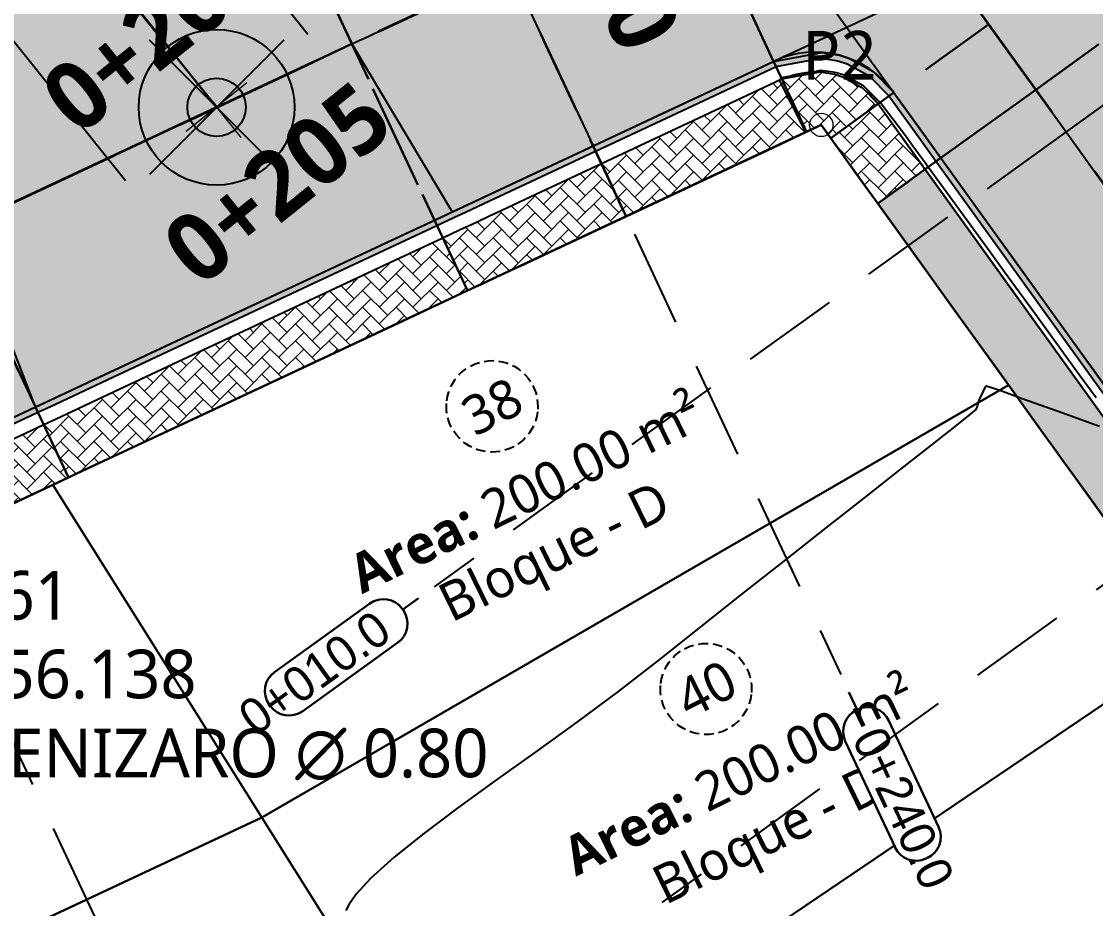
# Model space of a CAD drawing. Header units: millimetres. Extents: x 86 to 591881, y 99 to 1307229.
# Drawn here: x 590791.78 to 590819.37, y 1307131.87 to 1307154.66 of the extents above; entities that cross this region are included whole.
import ezdxf
from ezdxf.enums import TextEntityAlignment as Align

# ---------------------------------------------------------------- set-up
doc = ezdxf.new("R2010")
doc.units = ezdxf.units.MM
for name, pattern in [('CENTER2', [1.125, 0.75, -0.125, 0.125, -0.125]), ('DASHDOT', [1, 0.5, -0.25, 0, -0.25]), ('DASHED', [0.75, 0.5, -0.25]), ('DASHED2', [0.375, 0.25, -0.125]), ('HIDDEN', [0.375, 0.25, -0.125])]:
    doc.linetypes.add(name, pattern=pattern)
for name, color, linetype in [('0_BLOQUES CARRETERA', 7, 'Continuous'), ('_PUNTOS TOPOGRAFICOS', 1, 'Continuous'), ('Areas', 9, 'Continuous'), ('Berberis verde', 74, 'Continuous'), ('C-PROP-LINE', 230, 'Continuous'), ('C-PROP-TEXT', 92, 'Continuous'), ('C-ROAD', 7, 'Continuous'), ('C-ROAD-CORR-BNDY', 1, 'CENTER2'), ('C-ROAD-CORR-PATT', 150, 'Continuous'), ('C-ROAD-INTS', 5, 'Continuous'), ('C-ROAD-MARK', 212, 'Continuous'), ('C-ROAD-SAMP', 150, 'HIDDEN'), ('C-ROAD-SAMP-TEXT', 11, 'Continuous'), ('C-ROAD-STAN-MAJR', 11, 'Continuous'), ('C-TINN-BNDY', 110, 'Continuous'), ('C-TOPO-FEAT', 94, 'Continuous'), ('C-TOPO-MAJR', 9, 'Continuous'), ('C-TOPO-MINR-N', 11, 'Continuous')]:
    doc.layers.add(name, color=color, linetype=linetype)
for name, color, linetype, lineweight in [('_BLOQUES', 9, 'Continuous', 20), ('_BORDILLOS Y CUNETAS', 252, 'Continuous', 20), ('A-GENM', 252, 'Continuous', 9), ('COTAS', 40, 'Continuous', 5), ('CUADROS', 9, 'Continuous', 20)]:
    doc.layers.add(name, color=color, linetype=linetype, lineweight=lineweight)
doc.layers.add('Area', color=52, linetype='Continuous', plot=False)
doc.styles.add('ST - ETIQUETAS', font='', dxfattribs={"height": 2.5})
doc.styles.get("Standard").update_dxf_attribs({"font": 'simplex.shx'})
doc.styles.get('ST - ETIQUETAS').set_extended_font_data('Roboto Thin')

# ---------------------------------------------------------------- blocks, each defined once
blk = doc.blocks.new('Arbol 1')
at = {"layer": 'Areas'}
h = blk.add_hatch(color=69, dxfattribs=at)
h.set_gradient(color1=(68, 80, 48), color2=(130, 156, 68), tint=1, name='SPHERICAL')
edge = h.paths.add_edge_path()
edge.add_arc((11536.49, 2842.14), 100, 0, 360)
h = blk.add_hatch(color=253, dxfattribs=at)
h.set_gradient(color1=(177, 171, 160), color2=(222, 220, 217), rotation=165, centered=1, tint=1, name='CYLINDER')
h.paths.add_polyline_path([(11462.28, 2774.24), (11480.42, 2758.83), (11495.83, 2750.22), (11510.34, 2745.24), (11525.31, 2742.07), (11543.44, 2742.07), (11557.95, 2744.33), (11574.27, 2748.86), (11587.42, 2756.11), (11601.48, 2766.08), (11611.91, 2776.05), (11620.07, 2787.37), (11629.59, 2804.14), (11635.49, 2825.43), (11636.39, 2845.37), (11633.68, 2867.26), (11626.88, 2885.39), (11637.76, 2874.51), (11647.28, 2861.37), (11654.54, 2848.69), (11659.98, 2832.83), (11664.06, 2817.88), (11665.87, 2806.55), (11665.42, 2789.34), (11662.7, 2774.84), (11656.81, 2757.62), (11652.27, 2747.65), (11644.11, 2737.69), (11633.23, 2725.45), (11621.44, 2718.2), (11612.83, 2712.77), (11599.22, 2707.78), (11581.09, 2704.16), (11561.59, 2704.16), (11543.91, 2706.88), (11527.13, 2712.77), (11509.45, 2721.38), (11495.39, 2732.25), (11483.6, 2743.12), (11473.17, 2756.26), (11463.2, 2773.03)])
blk = doc.blocks.new('Arbol 21')
for p, q in [((0, 0), (-0.276, 1.476)), ((0, 0), (-0.187, 1.495)), ((0, 0), (-0.634, 1.359)), ((0, 0), (1.199, 1.014)), ((0, 0), (1.281, 0.914)), ((0, 0), (1.392, 0.742)), ((0, 0), (-1.423, 0.474)), ((-1.419, -0.472), (0, 0)), ((0, 0), (-1.397, -0.56)), ((0, 0), (-0.918, -1.103)), ((0, 0), (-0.918, -1.29)), ((0, 0), (1.375, -0.828)), ((0, 0), (0.659, -1.506)), ((0, 0), (0.578, -1.54))]:
    blk.add_line(p, q)
for centre in [(0, 0), (0.078, 0.018), (0.043, -0.138)]:
    blk.add_circle(centre, 1.5)
blk = doc.blocks.new('a1')
at = {"layer": 'Area', "xscale": 0.01089513700384753, "yscale": 0.01089513700384753, "zscale": 0.005447568501798505}
blk.add_blockref('Arbol 1', (-170.6985, -9.3677), dxfattribs=at)
at = {"layer": 'Berberis verde', "xscale": 0.7626595902693271, "yscale": 0.7626595902693271, "zscale": 0.005447568501798505, "rotation": 270}
blk.add_blockref('Arbol 21', (-44.9546, 21.6524), dxfattribs=at)
blk = doc.blocks.new('A$Ca183de04')
at = {"layer": 'A-GENM', "xscale": 0.9254573807813, "yscale": 0.9254573807813, "zscale": 0.9254573807813, "rotation": 180}
blk.add_blockref('a1', (-40.3473, 21.097), dxfattribs=at)
blk = doc.blocks.new('*U186', base_point=(590780.543, 1307134.886, 456.138))
at = {"layer": '_PUNTOS TOPOGRAFICOS', "color": 0, "linetype": 'ByBlock', "lineweight": -2, "xscale": 2.999449914575026, "yscale": 2.999449914575026, "zscale": 2.999449914575026}
blk.add_blockref('A$Ca183de04', (590780.543, 1307134.886, 456.138), dxfattribs=at)
at = {"layer": '_PUNTOS TOPOGRAFICOS', "color": 1, "linetype": 'ByBlock', "insert": (590790.257, 1307139.276, 456.138), "char_height": 1.25, "attachment_point": 7, "style": 'ST - ETIQUETAS'}
blk.add_mtext('161', dxfattribs=at)
at = {"layer": '_PUNTOS TOPOGRAFICOS', "color": 3, "linetype": 'ByBlock', "insert": (590790.257, 1307137.884, 456.138), "char_height": 1.25, "attachment_point": 4, "style": 'ST - ETIQUETAS'}
blk.add_mtext('456.138', dxfattribs=at)
at = {"layer": '_PUNTOS TOPOGRAFICOS', "color": 251, "linetype": 'ByBlock', "insert": (590790.257, 1307136.491, 456.138), "char_height": 1.25, "attachment_point": 1, "style": 'ST - ETIQUETAS'}
blk.add_mtext('{\\fRoboto Black|b0|i0|c0|p2;GENIZARO ∅ 0.80}', dxfattribs=at)
blk = doc.blocks.new('POINT INTERS')
at = {"layer": '0_BLOQUES CARRETERA', "linetype": 'DASHDOT', "lineweight": 5}
h = blk.add_hatch(color=244, dxfattribs=at)
h.dxf.hatch_style = 1
h.set_gradient(color1=(153, 27, 30), color2=(248, 153, 30), name='INVSPHERICAL')
h.paths.add_polyline_path([(0.6, 0, 1), (-0.6, 0, 1)])
blk.add_circle((0, 0), 0.574, dxfattribs=at)
blk = doc.blocks.new('MARCA ESTACION')
h = blk.add_hatch(color=7)
h.dxf.hatch_style = 1
h.paths.add_polyline_path([(-3, 0), (0, 0), (0, 3, 0.414214)])
h.paths.add_polyline_path([(3, 0), (0, 0), (0, -3, 0.414214)])
at = {"true_color": 0xffffff}
h = blk.add_hatch(color=7, dxfattribs=at)
h.dxf.hatch_style = 1
h.paths.add_polyline_path([(0, 3), (0, 0), (3, 0, 0.414214)])
h.paths.add_polyline_path([(0, 0), (-3, 0, 0.414214), (0, -3)])
at = {"color": 7, "lineweight": 20}
for points in [[(0, 4), (0, -4)], [(-4, 0), (4, 0)]]:
    blk.add_lwpolyline(points, dxfattribs=at)
at = {"color": 7}
blk.add_circle((0, 0), 3, dxfattribs=at)
blk = doc.blocks.new('Marker Pnt')
at = {"flags": 128}
for points in [[(0.862, -0.862), (-0.862, 0.862)], [(0.862, 0.862), (-0.862, -0.862)]]:
    blk.add_lwpolyline(points, dxfattribs=at)
blk.add_circle((0, 0), 1)

msp = doc.modelspace()

# ---------------------------------------------------------------- hatches: boundary and pattern name
at = {"layer": 'C-ROAD-CORR-PATT', "linetype": 'Continuous', "lineweight": 5, "true_color": 0x898989}
for points in [[(590817.838, 1307152.907), (590817.14, 1307153.877), (590817.136, 1307153.883), (590817.132, 1307153.888), (590814.53, 1307157.502), (590813.964, 1307158.288), (590812.788, 1307159.921), (590812.775, 1307159.94), (590812.79, 1307159.947), (590818.047, 1307162.409), (590819.121, 1307162.912), (590821.242, 1307158.384), (590820.901, 1307158.191), (590819.983, 1307157.053), (590819.982, 1307157.05), (590819.98, 1307157.048), (590819.882, 1307156.749), (590819.841, 1307156.558), (590820.007, 1307155.129), (590820.008, 1307155.126), (590820.009, 1307155.124), (590820.273, 1307154.659), (590817.838, 1307152.907)], [(590798.15, 1307158.612), (590798.602, 1307158.824), (590798.886, 1307158.957), (590799.497, 1307159.243), (590799.5, 1307159.245), (590799.503, 1307159.246), (590800.413, 1307159.672), (590802.225, 1307160.521), (590804.345, 1307155.992), (590802.534, 1307155.144), (590801.623, 1307154.718), (590801.62, 1307154.717), (590801.618, 1307154.715), (590801.006, 1307154.429), (590800.723, 1307154.296), (590800.27, 1307154.084), (590798.15, 1307158.612)], [(590808.985, 1307158.165), (590812.764, 1307159.935), (590812.775, 1307159.94), (590812.784, 1307159.927), (590813.964, 1307158.288), (590814.501, 1307157.542), (590815.619, 1307155.989), (590815.624, 1307155.983), (590815.628, 1307155.977), (590816.629, 1307154.587), (590814.194, 1307152.834), (590813.668, 1307153.371), (590813.666, 1307153.373), (590813.663, 1307153.375), (590813.051, 1307153.711), (590812.795, 1307153.793), (590812.346, 1307153.867), (590812.343, 1307153.867), (590812.34, 1307153.867), (590811.105, 1307153.637), (590808.985, 1307158.165)], [(590791.129, 1307159.517), (590792.782, 1307157.456), (590792.787, 1307157.45), (590792.792, 1307157.444), (590794.672, 1307155.1), (590795.505, 1307154.061), (590795.52, 1307154.043), (590796.778, 1307152.475), (590796.793, 1307152.456), (590796.777, 1307152.448), (590791.459, 1307149.958), (590790.019, 1307149.284), (590787.899, 1307153.812), (590788.345, 1307154.081), (590789.187, 1307155.219), (590789.188, 1307155.221), (590789.189, 1307155.224), (590789.273, 1307155.506), (590789.274, 1307155.51), (590789.319, 1307155.767), (590789.275, 1307156.636), (590789.274, 1307156.638), (590789.274, 1307156.641), (590788.789, 1307157.64), (590791.129, 1307159.517)], [(590800.27, 1307154.084), (590799.962, 1307153.94), (590796.803, 1307152.461), (590796.793, 1307152.456), (590796.783, 1307152.468), (590795.505, 1307154.061), (590794.965, 1307154.735), (590794.828, 1307154.905), (590792.799, 1307157.435), (590795.139, 1307159.312), (590796.204, 1307158.538), (590796.272, 1307158.514), (590796.523, 1307158.441), (590796.998, 1307158.378), (590797.001, 1307158.378), (590797.004, 1307158.378), (590798.046, 1307158.567), (590798.15, 1307158.612), (590800.27, 1307154.084)], [(590820.273, 1307154.659), (590821.052, 1307153.577), (590822.221, 1307151.954), (590823.389, 1307150.331), (590824.558, 1307148.708), (590824.906, 1307148.224), (590824.908, 1307148.221), (590825.726, 1307147.085), (590826.116, 1307146.544), (590826.118, 1307146.541), (590826.127, 1307146.529), (590826.128, 1307146.526), (590826.895, 1307145.462), (590828.063, 1307143.839), (590829.232, 1307142.216), (590830.4, 1307140.592), (590831.569, 1307138.969), (590832.738, 1307137.346), (590833.906, 1307135.723), (590835.075, 1307134.1), (590836.243, 1307132.477), (590837.412, 1307130.854), (590838.58, 1307129.231), (590839.749, 1307127.608), (590840.917, 1307125.984), (590842.086, 1307124.361), (590843.255, 1307122.738), (590844.423, 1307121.115), (590845.592, 1307119.492), (590846.76, 1307117.869), (590847.929, 1307116.246), (590848.038, 1307116.094), (590845.603, 1307114.341), (590845.494, 1307114.493), (590844.326, 1307116.116), (590843.157, 1307117.739), (590841.988, 1307119.362), (590840.82, 1307120.985), (590839.651, 1307122.609), (590838.483, 1307124.232), (590837.314, 1307125.855), (590836.146, 1307127.478), (590834.977, 1307129.101), (590833.809, 1307130.724), (590832.64, 1307132.347), (590831.471, 1307133.97), (590830.303, 1307135.593), (590829.134, 1307137.217), (590827.966, 1307138.84), (590826.797, 1307140.463), (590825.629, 1307142.086), (590824.46, 1307143.709), (590823.694, 1307144.773), (590823.692, 1307144.776), (590823.683, 1307144.789), (590823.681, 1307144.791), (590823.292, 1307145.332), (590822.473, 1307146.469), (590822.472, 1307146.471), (590822.123, 1307146.955), (590820.954, 1307148.578), (590819.786, 1307150.201), (590818.617, 1307151.824), (590817.838, 1307152.907), (590820.273, 1307154.659)]]:
    msp.add_hatch(color=252, dxfattribs=at).paths.add_polyline_path(points, flags=0)
at = {"layer": 'C-ROAD-CORR-PATT', "linetype": 'Continuous', "lineweight": 5}
for color, points in [(251, [(590804.345, 1307155.992), (590806.156, 1307156.841), (590807.968, 1307157.689), (590808.985, 1307158.165), (590811.105, 1307153.637), (590810.088, 1307153.161), (590808.277, 1307152.313), (590806.466, 1307151.464), (590804.345, 1307155.992)]), (251, [(590800.27, 1307154.084), (590800.723, 1307154.296), (590801.006, 1307154.429), (590801.618, 1307154.715), (590801.62, 1307154.717), (590801.623, 1307154.718), (590802.534, 1307155.144), (590804.345, 1307155.992), (590806.466, 1307151.464), (590804.654, 1307150.616), (590803.744, 1307150.19), (590803.741, 1307150.188), (590803.738, 1307150.187), (590803.127, 1307149.901), (590802.843, 1307149.768), (590802.391, 1307149.556), (590800.27, 1307154.084)]), (251, [(590816.629, 1307154.587), (590817.449, 1307153.448), (590817.838, 1307152.907), (590815.404, 1307151.154), (590815.014, 1307151.695), (590814.194, 1307152.834), (590816.629, 1307154.587)]), (251, [(590790.019, 1307149.284), (590790.321, 1307149.425), (590791.667, 1307150.055), (590793.478, 1307150.903), (590795.289, 1307151.751), (590797.1, 1307152.6), (590798.911, 1307153.448), (590800.27, 1307154.084), (590802.391, 1307149.556), (590801.032, 1307148.92), (590799.221, 1307148.072), (590797.409, 1307147.223), (590795.598, 1307146.375), (590793.787, 1307145.527), (590792.442, 1307144.897), (590792.14, 1307144.756), (590790.019, 1307149.284)]), (3, [(590806.466, 1307151.464), (590808.277, 1307152.313), (590810.088, 1307153.161), (590811.105, 1307153.637), (590811.169, 1307153.501), (590810.152, 1307153.025), (590808.34, 1307152.177), (590806.529, 1307151.329), (590806.466, 1307151.464)]), (3, [(590811.105, 1307153.637), (590812.34, 1307153.867), (590812.343, 1307153.867), (590812.346, 1307153.867), (590812.795, 1307153.793), (590813.051, 1307153.711), (590813.663, 1307153.375), (590813.666, 1307153.373), (590813.668, 1307153.371), (590814.194, 1307152.834), (590814.072, 1307152.746), (590813.578, 1307153.251), (590813.576, 1307153.253), (590813.573, 1307153.255), (590812.998, 1307153.571), (590812.757, 1307153.647), (590812.335, 1307153.717), (590812.332, 1307153.717), (590812.329, 1307153.717), (590811.169, 1307153.501), (590811.105, 1307153.637)]), (3, [(590814.194, 1307152.834), (590815.014, 1307151.695), (590815.404, 1307151.154), (590815.282, 1307151.066), (590814.892, 1307151.607), (590814.072, 1307152.746), (590814.194, 1307152.834)]), (251, [(590817.838, 1307152.907), (590818.617, 1307151.824), (590819.786, 1307150.201), (590820.954, 1307148.578), (590822.123, 1307146.955), (590822.472, 1307146.471), (590822.473, 1307146.469), (590823.292, 1307145.332), (590823.681, 1307144.791), (590823.683, 1307144.789), (590823.692, 1307144.776), (590823.694, 1307144.773), (590824.46, 1307143.709), (590825.629, 1307142.086), (590826.797, 1307140.463), (590827.966, 1307138.84), (590829.134, 1307137.217), (590830.303, 1307135.593), (590831.471, 1307133.97), (590832.64, 1307132.347), (590833.809, 1307130.724), (590834.977, 1307129.101), (590836.146, 1307127.478), (590837.314, 1307125.855), (590838.483, 1307124.232), (590839.651, 1307122.609), (590840.82, 1307120.985), (590841.988, 1307119.362), (590843.157, 1307117.739), (590844.326, 1307116.116), (590845.494, 1307114.493), (590845.603, 1307114.341), (590843.169, 1307112.588), (590843.059, 1307112.74), (590841.891, 1307114.363), (590840.722, 1307115.986), (590839.554, 1307117.609), (590838.385, 1307119.233), (590837.217, 1307120.856), (590836.048, 1307122.479), (590834.88, 1307124.102), (590833.711, 1307125.725), (590832.542, 1307127.348), (590831.374, 1307128.971), (590830.205, 1307130.594), (590829.037, 1307132.217), (590827.868, 1307133.841), (590826.7, 1307135.464), (590825.531, 1307137.087), (590824.363, 1307138.71), (590823.194, 1307140.333), (590822.025, 1307141.956), (590821.259, 1307143.021), (590821.257, 1307143.023), (590821.248, 1307143.036), (590821.246, 1307143.038), (590820.857, 1307143.579), (590820.039, 1307144.716), (590820.037, 1307144.718), (590819.688, 1307145.202), (590818.52, 1307146.825), (590817.351, 1307148.449), (590816.183, 1307150.072), (590815.404, 1307151.154), (590817.838, 1307152.907)]), (3, [(590802.391, 1307149.556), (590802.843, 1307149.768), (590803.127, 1307149.901), (590803.738, 1307150.187), (590803.741, 1307150.188), (590803.744, 1307150.19), (590804.654, 1307150.616), (590806.466, 1307151.464), (590806.529, 1307151.329), (590804.718, 1307150.48), (590803.807, 1307150.054), (590803.805, 1307150.053), (590803.802, 1307150.051), (590803.19, 1307149.765), (590802.907, 1307149.632), (590802.454, 1307149.42), (590802.391, 1307149.556)]), (3, [(590815.404, 1307151.154), (590816.183, 1307150.072), (590817.351, 1307148.449), (590818.52, 1307146.825), (590819.688, 1307145.202), (590820.037, 1307144.718), (590820.039, 1307144.716), (590820.857, 1307143.579), (590821.246, 1307143.038), (590821.248, 1307143.036), (590821.257, 1307143.023), (590821.259, 1307143.021), (590822.025, 1307141.956), (590823.194, 1307140.333), (590824.363, 1307138.71), (590825.531, 1307137.087), (590826.7, 1307135.464), (590827.868, 1307133.841), (590829.037, 1307132.217), (590830.205, 1307130.594), (590831.374, 1307128.971), (590832.542, 1307127.348), (590833.711, 1307125.725), (590834.88, 1307124.102), (590836.048, 1307122.479), (590837.217, 1307120.856), (590838.385, 1307119.233), (590839.554, 1307117.609), (590840.722, 1307115.986), (590841.891, 1307114.363), (590843.059, 1307112.74), (590843.169, 1307112.588), (590843.047, 1307112.501), (590842.938, 1307112.652), (590841.769, 1307114.276), (590840.601, 1307115.899), (590839.432, 1307117.522), (590838.263, 1307119.145), (590837.095, 1307120.768), (590835.926, 1307122.391), (590834.758, 1307124.014), (590833.589, 1307125.637), (590832.421, 1307127.26), (590831.252, 1307128.884), (590830.084, 1307130.507), (590828.915, 1307132.13), (590827.747, 1307133.753), (590826.578, 1307135.376), (590825.409, 1307136.999), (590824.241, 1307138.622), (590823.072, 1307140.245), (590821.904, 1307141.868), (590821.137, 1307142.933), (590821.136, 1307142.935), (590821.127, 1307142.948), (590821.125, 1307142.951), (590820.735, 1307143.492), (590819.917, 1307144.628), (590819.915, 1307144.631), (590819.567, 1307145.115), (590818.398, 1307146.738), (590817.23, 1307148.361), (590816.061, 1307149.984), (590815.282, 1307151.066), (590815.404, 1307151.154)]), (3, [(590792.14, 1307144.756), (590792.442, 1307144.897), (590793.787, 1307145.527), (590795.598, 1307146.375), (590797.409, 1307147.223), (590799.221, 1307148.072), (590801.032, 1307148.92), (590802.391, 1307149.556), (590802.454, 1307149.42), (590801.096, 1307148.784), (590799.284, 1307147.936), (590797.473, 1307147.088), (590795.662, 1307146.239), (590793.851, 1307145.391), (590792.506, 1307144.761), (590792.203, 1307144.62), (590792.14, 1307144.756)]), (251, [(590780.963, 1307145.043), (590782.61, 1307145.814), (590784.422, 1307146.662), (590786.233, 1307147.51), (590788.044, 1307148.359), (590789.855, 1307149.207), (590790.019, 1307149.284), (590792.14, 1307144.756), (590791.976, 1307144.679), (590790.165, 1307143.831), (590788.353, 1307142.982), (590786.542, 1307142.134), (590784.731, 1307141.286), (590783.084, 1307140.515), (590780.963, 1307145.043)]), (3, [(590783.084, 1307140.515), (590784.731, 1307141.286), (590786.542, 1307142.134), (590788.353, 1307142.982), (590790.165, 1307143.831), (590791.976, 1307144.679), (590792.14, 1307144.756), (590792.203, 1307144.62), (590792.039, 1307144.543), (590790.228, 1307143.695), (590788.417, 1307142.847), (590786.606, 1307141.998), (590784.794, 1307141.15), (590783.147, 1307140.379), (590783.084, 1307140.515)])]:
    msp.add_hatch(color=color, dxfattribs=at).paths.add_polyline_path(points, flags=0)
h = msp.add_hatch(dxfattribs=at)
h.set_pattern_fill('AR-HBONE', color=30, scale=0.003, style=0)
h.set_pattern_definition([(45, (590811.3171, 1307153.18426), (0, 0.431052), [0.9144, -0.3048]), (135, (590811.53263, 1307153.3998), (4e-17, 0.431052), [0.9144, -0.3048])])
h.paths.add_polyline_path([(590811.317, 1307153.184), (590812.305, 1307153.368), (590812.307, 1307153.368), (590812.31, 1307153.368), (590812.669, 1307153.309), (590812.874, 1307153.243), (590813.364, 1307152.974), (590813.366, 1307152.973), (590813.367, 1307152.971), (590813.788, 1307152.542), (590812.571, 1307151.665), (590812.48, 1307151.792), (590812.48, 1307151.792), (590812.479, 1307151.793), (590812.378, 1307151.934), (590812.329, 1307152.002), (590812.207, 1307151.945), (590812.206, 1307151.944), (590812.205, 1307151.944), (590811.953, 1307151.826), (590811.317, 1307153.184)], flags=0)
h = msp.add_hatch(dxfattribs=at)
h.set_pattern_fill('AR-HBONE', color=30, scale=0.003, style=0)
h.set_pattern_definition([(45, (590806.6777, 1307151.0116), (0, 0.431052), [0.9144, -0.3048]), (135, (590806.8932, 1307151.22714), (4e-17, 0.431052), [0.9144, -0.3048])])
h.paths.add_polyline_path([(590806.678, 1307151.012), (590808.489, 1307151.86), (590810.3, 1307152.708), (590811.317, 1307153.184), (590811.953, 1307151.826), (590810.936, 1307151.35), (590809.125, 1307150.501), (590807.314, 1307149.653), (590806.678, 1307151.012)], flags=0)
h = msp.add_hatch(dxfattribs=at)
h.set_pattern_fill('AR-HBONE', color=30, scale=0.003, style=0)
h.set_pattern_definition([(45, (590813.78842, 1307152.5416), (0, 0.431052), [0.9144, -0.3048]), (135, (590814.00395, 1307152.7571), (4e-17, 0.431052), [0.9144, -0.3048])])
h.paths.add_polyline_path([(590813.788, 1307152.542), (590814.608, 1307151.403), (590814.998, 1307150.862), (590813.781, 1307149.985), (590813.391, 1307150.526), (590812.571, 1307151.665), (590813.788, 1307152.542)], flags=0)
h = msp.add_hatch(dxfattribs=at)
h.set_pattern_fill('AR-HBONE', color=30, scale=0.003, style=0)
h.set_pattern_definition([(45, (590802.6027, 1307149.10328), (0, 0.431052), [0.9144, -0.3048]), (135, (590802.81823, 1307149.3188), (4e-17, 0.431052), [0.9144, -0.3048])])
h.paths.add_polyline_path([(590802.603, 1307149.103), (590803.055, 1307149.315), (590803.339, 1307149.448), (590803.95, 1307149.734), (590803.953, 1307149.736), (590803.956, 1307149.737), (590804.866, 1307150.163), (590806.678, 1307151.012), (590807.314, 1307149.653), (590805.503, 1307148.805), (590804.592, 1307148.378), (590804.589, 1307148.377), (590804.586, 1307148.376), (590803.975, 1307148.09), (590803.691, 1307147.957), (590803.239, 1307147.745), (590802.603, 1307149.103)], flags=0)
h = msp.add_hatch(dxfattribs=at)
h.set_pattern_fill('AR-HBONE', color=30, scale=0.003, style=0)
h.set_pattern_definition([(45, (590814.99795, 1307150.86156), (0, 0.4310523), [0.9144, -0.3048]), (135, (590815.21347, 1307151.0771), (4e-17, 0.4310523), [0.9144, -0.3048])])
h.paths.add_polyline_path([(590814.998, 1307150.862), (590815.777, 1307149.78), (590816.945, 1307148.156), (590818.114, 1307146.533), (590819.283, 1307144.91), (590819.631, 1307144.426), (590819.633, 1307144.424), (590820.451, 1307143.287), (590820.841, 1307142.746), (590820.842, 1307142.744), (590820.852, 1307142.731), (590820.853, 1307142.728), (590821.62, 1307141.664), (590822.788, 1307140.041), (590823.957, 1307138.418), (590825.125, 1307136.795), (590826.294, 1307135.172), (590827.462, 1307133.548), (590828.631, 1307131.925), (590829.8, 1307130.302), (590830.968, 1307128.679), (590832.137, 1307127.056), (590833.305, 1307125.433), (590834.474, 1307123.81), (590835.642, 1307122.187), (590836.811, 1307120.564), (590837.979, 1307118.94), (590839.148, 1307117.317), (590840.317, 1307115.694), (590841.485, 1307114.071), (590842.654, 1307112.448), (590842.763, 1307112.296), (590841.545, 1307111.42), (590841.436, 1307111.572), (590840.268, 1307113.195), (590839.099, 1307114.818), (590837.931, 1307116.441), (590836.762, 1307118.064), (590835.594, 1307119.687), (590834.425, 1307121.31), (590833.256, 1307122.933), (590832.088, 1307124.556), (590830.919, 1307126.18), (590829.751, 1307127.803), (590828.582, 1307129.426), (590827.414, 1307131.049), (590826.245, 1307132.672), (590825.077, 1307134.295), (590823.908, 1307135.918), (590822.739, 1307137.541), (590821.571, 1307139.164), (590820.402, 1307140.788), (590819.636, 1307141.852), (590819.634, 1307141.854), (590819.625, 1307141.867), (590819.623, 1307141.87), (590819.234, 1307142.411), (590818.416, 1307143.547), (590818.414, 1307143.55), (590818.065, 1307144.034), (590816.897, 1307145.657), (590815.728, 1307147.28), (590814.56, 1307148.903), (590813.781, 1307149.985), (590814.998, 1307150.862)], flags=0)
h = msp.add_hatch(dxfattribs=at)
h.set_pattern_fill('AR-HBONE', color=30, scale=0.003, style=0)
h.set_pattern_definition([(45, (590792.35174, 1307144.30273), (0, 0.431052), [0.9144, -0.3048]), (135, (590792.56727, 1307144.51826), (4e-17, 0.431052), [0.9144, -0.3048])])
h.paths.add_polyline_path([(590792.352, 1307144.303), (590792.654, 1307144.444), (590793.999, 1307145.074), (590795.81, 1307145.922), (590797.622, 1307146.771), (590799.433, 1307147.619), (590801.244, 1307148.467), (590802.603, 1307149.103), (590803.239, 1307147.745), (590801.88, 1307147.109), (590800.069, 1307146.26), (590798.258, 1307145.412), (590796.446, 1307144.564), (590794.635, 1307143.716), (590793.29, 1307143.086), (590792.988, 1307142.944), (590792.352, 1307144.303)], flags=0)
h = msp.add_hatch(dxfattribs=at)
h.set_pattern_fill('AR-HBONE', color=30, scale=0.003, style=0)
h.set_pattern_definition([(45, (590783.2956, 1307140.06172), (0, 0.431052), [0.9144, -0.3048]), (135, (590783.51112, 1307140.27725), (4e-17, 0.431052), [0.9144, -0.3048])])
h.paths.add_polyline_path([(590783.296, 1307140.062), (590784.943, 1307140.833), (590786.754, 1307141.681), (590788.565, 1307142.53), (590790.377, 1307143.378), (590792.188, 1307144.226), (590792.352, 1307144.303), (590792.988, 1307142.944), (590792.824, 1307142.868), (590791.013, 1307142.019), (590789.202, 1307141.171), (590787.39, 1307140.323), (590785.579, 1307139.475), (590783.932, 1307138.703), (590783.296, 1307140.062)], flags=0)

# ---------------------------------------------------------------- linework, layer by layer
at = {"layer": '_BLOQUES', "flags": 128}
msp.add_lwpolyline([(590774.872, 1307134.461), (590812.329, 1307152.002), (590841.535, 1307111.434), (590823.499, 1307099.011), (590801.231, 1307083.89), (590774.872, 1307134.461)], dxfattribs=at)
at = {"layer": '_BORDILLOS Y CUNETAS'}
for points in [[(590843.162, 1307112.597), (590814.194, 1307152.834, 0.360722), (590811.105, 1307153.637), (590774.497, 1307136.493, 0.426718), (590773.34, 1307133.074), (590799.565, 1307082.758)], [(590799.981, 1307083.041), (590773.783, 1307133.305, -0.426718), (590774.709, 1307136.04), (590811.317, 1307153.184, -0.360722), (590813.788, 1307152.542), (590842.756, 1307112.306)]]:
    msp.add_lwpolyline(points, format="xyb", dxfattribs=at)
at = {"layer": 'C-PROP-LINE', "color": 4, "linetype": 'Continuous', "lineweight": 25}
for points in [[(590774.872, 1307134.461, 0), (590812.329, 1307152.002, 0), (590841.535, 1307111.434, 0), (590823.499, 1307099.011, 0), (590801.231, 1307083.89, 0), (590774.872, 1307134.461, 0)], [(590817.141, 1307145.318, 0), (590812.329, 1307152.002, 0), (590792.589, 1307142.757, 0), (590797.955, 1307134.21, 0), (590817.141, 1307145.318, 0)], [(590821.907, 1307138.698, 0), (590817.141, 1307145.318, 0), (590797.955, 1307134.21, 0), (590803.117, 1307125.99, 0), (590821.907, 1307138.698, 0)], [(590792.589, 1307142.757, 0), (590774.872, 1307134.461, 0), (590779.506, 1307125.57, 0), (590797.955, 1307134.21, 0), (590792.589, 1307142.757, 0)], [(590826.623, 1307132.148, 0), (590821.907, 1307138.698, 0), (590803.117, 1307125.99, 0), (590808.095, 1307118.062, 0), (590826.623, 1307132.148, 0)], [(590797.955, 1307134.21, 0), (590779.506, 1307125.57, 0), (590783.963, 1307117.02, 0), (590803.117, 1307125.99, 0), (590797.955, 1307134.21, 0)]]:
    msp.add_polyline3d(points, dxfattribs=at)
at = {"layer": 'C-PROP-TEXT', "color": 12, "linetype": 'DASHED2', "lineweight": 25, "extrusion": (0, 0, -1)}
for centre, radius, start, end in [((-590803.871, 1307144.772), 1.175, 6.7668, 186.7668), ((-590803.871, 1307144.772), 1.175, 186.7668, 6.7668), ((-590809.368, 1307137.511), 1.171, 6.8915, 186.8915), ((-590809.368, 1307137.511), 1.171, 186.8915, 6.8915)]:
    msp.add_arc(centre, radius, start, end, dxfattribs=at)
at = {"layer": 'C-ROAD', "color": 2, "linetype": 'HIDDEN', "lineweight": 35, "ltscale": 15, "flags": 128}
for points in [[(590775.558, 1307178.928), (590796.793, 1307152.456)], [(590586.998, 1307054.208), (590821.743, 1307164.14)], [(590812.775, 1307159.94), (590845.603, 1307114.341)]]:
    msp.add_lwpolyline(points, dxfattribs=at)
at = {"layer": 'C-ROAD', "color": 7, "linetype": 'Continuous', "lineweight": -3, "flags": 128}
for points in [[(590787.2, 1307169.21), (590799.133, 1307154.333)], [(590782.519, 1307165.455), (590794.453, 1307150.579)], [(590802.027, 1307149.386), (590823.527, 1307159.454)], [(590810.34, 1307158.187), (590821.257, 1307143.023)], [(590783.055, 1307140.501), (590811.475, 1307153.81)], [(590802.049, 1307149.396), (590811.105, 1307153.637)], [(590814.194, 1307152.834), (590820.037, 1307144.718)]]:
    msp.add_lwpolyline(points, dxfattribs=at)
msp.add_lwpolyline([(590814.194, 1307152.834, 0.360722), (590811.105, 1307153.637)], format="xyb", dxfattribs=at)
at = {"layer": 'C-ROAD-CORR-BNDY', "color": 166, "linetype": 'DASHED', "lineweight": 30, "ltscale": 4}
for points in [[(590807.314, 1307149.653), (590809.125, 1307150.501), (590810.936, 1307151.35), (590811.953, 1307151.826), (590805.969, 1307164.604), (590804.947, 1307164.14), (590803.125, 1307163.313), (590801.304, 1307162.486)], [(590821.896, 1307155.828), (590821.833, 1307155.916), (590821.832, 1307155.917), (590821.832, 1307155.917), (590821.595, 1307156.246), (590821.544, 1307156.317), (590821.666, 1307156.374), (590821.667, 1307156.375), (590821.668, 1307156.375), (590822.018, 1307156.539), (590822.09, 1307156.573), (590819.121, 1307162.912), (590818.047, 1307162.409), (590812.79, 1307159.947), (590812.775, 1307159.94), (590812.788, 1307159.921), (590813.964, 1307158.288), (590814.53, 1307157.502), (590817.132, 1307153.888), (590817.136, 1307153.883), (590817.14, 1307153.877), (590817.838, 1307152.907)], [(590803.239, 1307147.745), (590803.691, 1307147.957), (590803.975, 1307148.09), (590804.586, 1307148.376), (590804.589, 1307148.377), (590804.592, 1307148.378), (590805.503, 1307148.805), (590807.314, 1307149.653), (590801.304, 1307162.486), (590799.483, 1307161.659), (590798.567, 1307161.244), (590798.564, 1307161.242), (590798.562, 1307161.241), (590797.907, 1307161.047), (590797.554, 1307161.062), (590796.991, 1307161.085)], [(590807.314, 1307149.653), (590801.304, 1307162.486)], [(590796.991, 1307161.085), (590797.003, 1307161.085), (590797.096, 1307161.081), (590797.097, 1307161.081), (590797.097, 1307161.081), (590797.137, 1307161.079), (590797.159, 1307161.078), (590797.166, 1307161.078), (590797.332, 1307161.071), (590792.799, 1307157.435), (590794.828, 1307154.905), (590794.965, 1307154.735), (590795.505, 1307154.061), (590796.783, 1307152.468), (590796.793, 1307152.456), (590796.803, 1307152.461), (590799.962, 1307153.94), (590800.27, 1307154.084)], [(590811.953, 1307151.826), (590812.205, 1307151.944), (590812.206, 1307151.944), (590812.207, 1307151.945), (590812.329, 1307152.002), (590812.378, 1307151.934), (590812.479, 1307151.793), (590812.48, 1307151.792), (590812.48, 1307151.792), (590812.571, 1307151.665), (590816.629, 1307154.587), (590815.628, 1307155.977), (590815.624, 1307155.983), (590815.619, 1307155.989), (590814.501, 1307157.542), (590813.964, 1307158.288), (590812.784, 1307159.927), (590812.775, 1307159.94), (590812.764, 1307159.935), (590808.985, 1307158.165)], [(590787.227, 1307156.387), (590787.377, 1307156.201), (590787.377, 1307156.2), (590787.378, 1307156.2), (590787.548, 1307155.987), (590787.626, 1307155.893), (590787.624, 1307155.892), (590787.503, 1307155.835), (590787.502, 1307155.834), (590787.501, 1307155.834), (590787.146, 1307155.668), (590787.05, 1307155.623), (590790.019, 1307149.284), (590791.459, 1307149.958), (590796.777, 1307152.448), (590796.793, 1307152.456), (590796.778, 1307152.475), (590795.52, 1307154.043), (590795.505, 1307154.061), (590794.672, 1307155.1), (590792.792, 1307157.444), (590792.787, 1307157.45), (590792.782, 1307157.456), (590791.129, 1307159.517)], [(590783.932, 1307138.703), (590785.579, 1307139.475), (590787.39, 1307140.323), (590789.202, 1307141.171), (590791.013, 1307142.019), (590792.824, 1307142.868), (590792.988, 1307142.944), (590787.05, 1307155.623), (590786.887, 1307155.546), (590785.075, 1307154.698), (590783.264, 1307153.85), (590781.453, 1307153.002), (590779.642, 1307152.153), (590777.994, 1307151.382)], [(590812.571, 1307151.665), (590813.391, 1307150.526), (590813.781, 1307149.985), (590817.838, 1307152.907), (590817.449, 1307153.448), (590816.629, 1307154.587)], [(590792.988, 1307142.944), (590793.29, 1307143.086), (590794.635, 1307143.716), (590796.446, 1307144.564), (590798.258, 1307145.412), (590800.069, 1307146.26), (590801.88, 1307147.109), (590803.239, 1307147.745), (590800.27, 1307154.084), (590798.911, 1307153.448), (590797.1, 1307152.6), (590795.289, 1307151.751), (590793.478, 1307150.903), (590791.667, 1307150.055), (590790.321, 1307149.425), (590790.019, 1307149.284)]]:
    msp.add_lwpolyline(points, close=True, dxfattribs=at)
msp.add_lwpolyline([(590821.896, 1307155.828), (590813.781, 1307149.985), (590814.56, 1307148.903), (590815.728, 1307147.28), (590816.897, 1307145.657), (590818.065, 1307144.034), (590818.414, 1307143.55), (590818.416, 1307143.547), (590819.234, 1307142.411), (590819.623, 1307141.87)], dxfattribs=at)
at = {"layer": 'C-ROAD-SAMP', "color": 1, "linetype": 'DASHED2', "lineweight": 25, "ltscale": 10}
for points in [[(590795.863, 1307174.105), (590804.345, 1307155.992), (590812.827, 1307137.88)], [(590777.751, 1307165.623), (590786.233, 1307147.51), (590794.715, 1307129.398)], [(590834.848, 1307163.51), (590818.617, 1307151.824), (590802.386, 1307140.139)]]:
    msp.add_lwpolyline(points, dxfattribs=at)
at = {"layer": 'C-ROAD-SAMP-TEXT', "color": 194, "linetype": 'Continuous', "lineweight": 30}
for p, q in [((590813.039, 1307137.427), (590813.251, 1307136.975)), ((590813.268, 1307136.982), (590813.235, 1307136.967))]:
    msp.add_line(p, q, dxfattribs=at)
at = {"layer": 'C-TINN-BNDY', "color": 110, "linetype": 'Continuous', "lineweight": -3}
msp.add_polyline3d([(590819.623, 1307141.87, 455.72), (590819.234, 1307142.411, 455.726), (590818.416, 1307143.547, 455.741), (590818.414, 1307143.55, 455.741), (590818.065, 1307144.034, 455.747), (590816.897, 1307145.657, 455.767), (590815.728, 1307147.28, 455.787), (590814.56, 1307148.903, 455.808), (590813.781, 1307149.985, 455.821), (590813.391, 1307150.526, 455.828), (590812.571, 1307151.665, 455.902), (590812.48, 1307151.792, 455.919), (590812.48, 1307151.792, 455.919), (590812.479, 1307151.793, 455.92), (590812.378, 1307151.934, 455.938), (590812.329, 1307152.002, 455.946), (590812.207, 1307151.945, 455.968), (590812.206, 1307151.944, 455.968), (590812.205, 1307151.944, 455.968), (590811.953, 1307151.826, 455.98), (590810.936, 1307151.35, 456.736), (590810.936, 1307151.349, 456.736), (590809.125, 1307150.501, 456.741), (590809.125, 1307150.501, 456.741), (590807.314, 1307149.653, 456.746), (590805.503, 1307148.805, 456.751), (590804.592, 1307148.378, 456.753), (590804.589, 1307148.377, 456.753), (590804.586, 1307148.376, 456.753), (590803.975, 1307148.09, 456.755), (590803.691, 1307147.957, 456.756), (590803.239, 1307147.745, 456.757), (590801.88, 1307147.109, 456.761), (590800.069, 1307146.26, 456.765), (590798.258, 1307145.412, 456.77), (590796.446, 1307144.564, 456.775), (590794.635, 1307143.716, 456.78), (590793.29, 1307143.086, 456.784), (590792.988, 1307142.944, 456.785), (590792.824, 1307142.868, 456.785), (590791.013, 1307142.019, 456.792)], dxfattribs=at)
at = {"layer": 'C-TOPO-FEAT', "color": 94, "linetype": 'Continuous', "lineweight": -3, "flags": 128}
for points in [[(590817.838, 1307152.907), (590817.14, 1307153.877), (590817.136, 1307153.883), (590817.132, 1307153.888), (590814.53, 1307157.502), (590813.964, 1307158.288), (590812.788, 1307159.921), (590812.775, 1307159.94), (590812.79, 1307159.947), (590818.047, 1307162.409), (590819.121, 1307162.912)], [(590808.985, 1307158.165), (590812.764, 1307159.935), (590812.775, 1307159.94), (590812.784, 1307159.927), (590813.964, 1307158.288), (590814.501, 1307157.542), (590815.619, 1307155.989), (590815.624, 1307155.983), (590815.628, 1307155.977), (590816.629, 1307154.587)], [(590791.129, 1307159.517), (590792.782, 1307157.456), (590792.787, 1307157.45), (590792.792, 1307157.444), (590794.672, 1307155.1), (590795.505, 1307154.061), (590795.52, 1307154.043), (590796.778, 1307152.475), (590796.793, 1307152.456), (590796.777, 1307152.448), (590791.459, 1307149.958), (590790.019, 1307149.284)], [(590800.27, 1307154.084), (590799.962, 1307153.94), (590796.803, 1307152.461), (590796.793, 1307152.456), (590796.783, 1307152.468), (590795.505, 1307154.061), (590794.965, 1307154.735), (590794.828, 1307154.905), (590792.799, 1307157.435)], [(590800.27, 1307154.084), (590800.723, 1307154.296), (590801.006, 1307154.429), (590801.618, 1307154.715), (590801.62, 1307154.717), (590801.623, 1307154.718), (590802.534, 1307155.144), (590804.345, 1307155.992)], [(590816.629, 1307154.587), (590817.449, 1307153.448), (590817.838, 1307152.907)], [(590790.019, 1307149.284), (590790.321, 1307149.425), (590791.667, 1307150.055), (590793.478, 1307150.903), (590795.289, 1307151.751), (590797.1, 1307152.6), (590798.911, 1307153.448), (590800.27, 1307154.084)], [(590792.14, 1307144.756), (590790.321, 1307149.425), (590791.667, 1307150.055), (590793.478, 1307150.903), (590795.289, 1307151.751), (590797.1, 1307152.6), (590798.911, 1307153.448), (590800.27, 1307154.084)], [(590800.27, 1307154.084), (590802.843, 1307149.768), (590803.127, 1307149.901), (590803.738, 1307150.187), (590803.741, 1307150.188), (590803.744, 1307150.19), (590804.654, 1307150.616), (590806.466, 1307151.464)], [(590806.466, 1307151.464), (590808.277, 1307152.313), (590810.088, 1307153.161), (590811.105, 1307153.637)], [(590811.105, 1307153.637), (590812.34, 1307153.867), (590812.343, 1307153.867), (590812.346, 1307153.867), (590812.795, 1307153.793), (590813.051, 1307153.711), (590813.663, 1307153.375), (590813.666, 1307153.373), (590813.668, 1307153.371), (590814.194, 1307152.834)], [(590811.169, 1307153.501), (590812.329, 1307153.717), (590812.332, 1307153.717), (590812.335, 1307153.717), (590812.757, 1307153.647), (590812.998, 1307153.571), (590813.573, 1307153.255), (590813.576, 1307153.253), (590813.578, 1307153.251), (590814.072, 1307152.746)], [(590806.529, 1307151.329), (590808.34, 1307152.177), (590810.152, 1307153.025), (590811.169, 1307153.501)], [(590811.317, 1307153.184), (590812.305, 1307153.368), (590812.307, 1307153.368), (590812.31, 1307153.368), (590812.669, 1307153.309), (590812.874, 1307153.243), (590813.364, 1307152.974), (590813.366, 1307152.973), (590813.367, 1307152.971), (590813.788, 1307152.542)], [(590806.678, 1307151.012), (590808.489, 1307151.86), (590810.3, 1307152.708), (590811.317, 1307153.184)], [(590814.194, 1307152.834), (590815.014, 1307151.695), (590815.404, 1307151.154)], [(590817.838, 1307152.907), (590818.617, 1307151.824), (590819.786, 1307150.201), (590820.954, 1307148.578), (590822.123, 1307146.955), (590822.472, 1307146.471), (590822.473, 1307146.469), (590823.292, 1307145.332), (590823.681, 1307144.791), (590823.683, 1307144.789), (590823.692, 1307144.776), (590823.694, 1307144.773), (590824.46, 1307143.709), (590825.629, 1307142.086), (590826.797, 1307140.463), (590827.966, 1307138.84), (590829.134, 1307137.217), (590830.303, 1307135.593), (590831.471, 1307133.97), (590832.64, 1307132.347), (590833.809, 1307130.724)], [(590813.788, 1307152.542), (590814.608, 1307151.403), (590814.998, 1307150.862)], [(590814.072, 1307152.746), (590814.892, 1307151.607), (590815.282, 1307151.066)], [(590811.953, 1307151.826), (590812.205, 1307151.944), (590812.206, 1307151.944), (590812.207, 1307151.945), (590812.329, 1307152.002), (590812.378, 1307151.934), (590812.479, 1307151.793), (590812.48, 1307151.792), (590812.48, 1307151.792), (590812.571, 1307151.665)], [(590807.314, 1307149.653), (590809.125, 1307150.501), (590810.936, 1307151.35), (590811.953, 1307151.826)], [(590818.617, 1307151.824), (590819.786, 1307150.201), (590820.954, 1307148.578), (590822.123, 1307146.955), (590822.472, 1307146.471), (590822.473, 1307146.469), (590823.292, 1307145.332), (590823.681, 1307144.791), (590823.683, 1307144.789), (590823.692, 1307144.776), (590823.694, 1307144.773), (590824.46, 1307143.709), (590825.629, 1307142.086), (590826.797, 1307140.463), (590827.966, 1307138.84), (590829.134, 1307137.217), (590830.303, 1307135.593), (590831.471, 1307133.97), (590832.64, 1307132.347), (590833.809, 1307130.724)], [(590802.391, 1307149.556), (590802.843, 1307149.768), (590803.127, 1307149.901), (590803.738, 1307150.187), (590803.741, 1307150.188), (590803.744, 1307150.19), (590804.654, 1307150.616), (590806.466, 1307151.464)], [(590812.571, 1307151.665), (590813.391, 1307150.526), (590813.781, 1307149.985)], [(590802.454, 1307149.42), (590802.907, 1307149.632), (590803.19, 1307149.765), (590803.802, 1307150.051), (590803.805, 1307150.053), (590803.807, 1307150.054), (590804.718, 1307150.48), (590806.529, 1307151.329)], [(590815.404, 1307151.154), (590816.183, 1307150.072), (590817.351, 1307148.449), (590818.52, 1307146.825), (590819.688, 1307145.202), (590820.037, 1307144.718), (590820.039, 1307144.716), (590820.857, 1307143.579), (590821.246, 1307143.038), (590821.248, 1307143.036), (590821.257, 1307143.023), (590821.259, 1307143.021), (590822.025, 1307141.956), (590823.194, 1307140.333), (590824.363, 1307138.71), (590825.531, 1307137.087), (590826.7, 1307135.464), (590827.868, 1307133.841), (590829.037, 1307132.217), (590830.205, 1307130.594)], [(590802.603, 1307149.103), (590803.055, 1307149.315), (590803.339, 1307149.448), (590803.95, 1307149.734), (590803.953, 1307149.736), (590803.956, 1307149.737), (590804.866, 1307150.163), (590806.678, 1307151.012)], [(590815.282, 1307151.066), (590816.061, 1307149.984), (590817.23, 1307148.361), (590818.398, 1307146.738), (590819.567, 1307145.115), (590819.915, 1307144.631), (590819.917, 1307144.628), (590820.735, 1307143.492), (590821.125, 1307142.951), (590821.127, 1307142.948), (590821.136, 1307142.935), (590821.137, 1307142.933), (590821.904, 1307141.868), (590823.072, 1307140.245), (590824.241, 1307138.622), (590825.409, 1307136.999), (590826.578, 1307135.376), (590827.747, 1307133.753), (590828.915, 1307132.13), (590830.084, 1307130.507)], [(590814.998, 1307150.862), (590815.777, 1307149.78), (590816.945, 1307148.156), (590818.114, 1307146.533), (590819.283, 1307144.91), (590819.631, 1307144.426), (590819.633, 1307144.424), (590820.451, 1307143.287), (590820.841, 1307142.746), (590820.842, 1307142.744), (590820.852, 1307142.731), (590820.853, 1307142.728), (590821.62, 1307141.664), (590822.788, 1307140.041), (590823.957, 1307138.418), (590825.125, 1307136.795), (590826.294, 1307135.172), (590827.462, 1307133.548), (590828.631, 1307131.925), (590829.8, 1307130.302)], [(590813.781, 1307149.985), (590814.56, 1307148.903), (590815.728, 1307147.28), (590816.897, 1307145.657), (590818.065, 1307144.034), (590818.414, 1307143.55), (590818.416, 1307143.547), (590819.234, 1307142.411), (590819.623, 1307141.87), (590819.625, 1307141.867), (590819.634, 1307141.854), (590819.636, 1307141.852), (590820.402, 1307140.788), (590821.571, 1307139.164), (590822.739, 1307137.541), (590823.908, 1307135.918), (590825.077, 1307134.295), (590826.245, 1307132.672), (590827.414, 1307131.049)], [(590792.14, 1307144.756), (590792.442, 1307144.897), (590793.787, 1307145.527), (590795.598, 1307146.375), (590797.409, 1307147.223), (590799.221, 1307148.072), (590801.032, 1307148.92), (590802.391, 1307149.556)], [(590792.442, 1307144.897), (590793.787, 1307145.527), (590795.598, 1307146.375), (590797.409, 1307147.223), (590799.221, 1307148.072), (590801.032, 1307148.92), (590802.391, 1307149.556)], [(590803.239, 1307147.745), (590803.691, 1307147.957), (590803.975, 1307148.09), (590804.586, 1307148.376), (590804.589, 1307148.377), (590804.592, 1307148.378), (590805.503, 1307148.805), (590807.314, 1307149.653)], [(590792.203, 1307144.62), (590792.506, 1307144.761), (590793.851, 1307145.391), (590795.662, 1307146.239), (590797.473, 1307147.088), (590799.284, 1307147.936), (590801.096, 1307148.784), (590802.454, 1307149.42)], [(590792.352, 1307144.303), (590792.654, 1307144.444), (590793.999, 1307145.074), (590795.81, 1307145.922), (590797.622, 1307146.771), (590799.433, 1307147.619), (590801.244, 1307148.467), (590802.603, 1307149.103)], [(590792.988, 1307142.944), (590793.29, 1307143.086), (590794.635, 1307143.716), (590796.446, 1307144.564), (590798.258, 1307145.412), (590800.069, 1307146.26), (590801.88, 1307147.109), (590803.239, 1307147.745)], [(590783.084, 1307140.515), (590784.731, 1307141.286), (590786.542, 1307142.134), (590788.353, 1307142.982), (590790.165, 1307143.831), (590791.976, 1307144.679), (590792.14, 1307144.756)], [(590783.147, 1307140.379), (590784.794, 1307141.15), (590786.606, 1307141.998), (590788.417, 1307142.847), (590790.228, 1307143.695), (590792.039, 1307144.543), (590792.203, 1307144.62)], [(590783.296, 1307140.062), (590784.943, 1307140.833), (590786.754, 1307141.681), (590788.565, 1307142.53), (590790.377, 1307143.378), (590792.188, 1307144.226), (590792.352, 1307144.303)], [(590783.932, 1307138.703), (590785.579, 1307139.475), (590787.39, 1307140.323), (590789.202, 1307141.171), (590791.013, 1307142.019), (590792.824, 1307142.868), (590792.988, 1307142.944)]]:
    msp.add_lwpolyline(points, dxfattribs=at)
at = {"layer": 'C-TOPO-MAJR', "color": 40, "linetype": 'Continuous', "lineweight": -3, "elevation": 456}
msp.add_lwpolyline([(590819.475, 1307144.253), (590818.418, 1307144.636), (590817.493, 1307144.969), (590816.938, 1307145.167), (590816.674, 1307145.258), (590816.587, 1307145.285), (590816.573, 1307145.288), (590816.559, 1307145.281), (590816.534, 1307145.252), (590816.499, 1307145.189), (590816.459, 1307145.106), (590816.411, 1307145.009), (590816.367, 1307144.906), (590816.339, 1307144.795), (590816.3, 1307144.688), (590816.153, 1307144.567), (590815.759, 1307144.254), (590815.154, 1307143.778), (590814.376, 1307143.167), (590813.462, 1307142.449), (590812.449, 1307141.653), (590811.372, 1307140.806), (590810.271, 1307139.937), (590809.181, 1307139.074), (590808.139, 1307138.245), (590807.109, 1307137.446), (590806.05, 1307136.659), (590804.991, 1307135.894), (590803.962, 1307135.156), (590802.994, 1307134.454), (590802.115, 1307133.795), (590801.355, 1307133.187), (590800.745, 1307132.638), (590800.384, 1307132.245), (590800.198, 1307131.982), (590800.117, 1307131.821)], dxfattribs=at)
at = {"layer": 'C-TOPO-MINR-N', "color": 11, "linetype": 'Continuous', "lineweight": -3, "elevation": 456}
msp.add_lwpolyline([(590819.39, 1307144.987), (590818.957, 1307145.582), (590818.214, 1307146.605), (590817.812, 1307147.157), (590817.037, 1307148.223), (590816.667, 1307148.732), (590815.861, 1307149.84), (590815.633, 1307150.154), (590815.077, 1307150.918), (590814.969, 1307151.067), (590814.685, 1307151.458), (590814.467, 1307151.757), (590813.841, 1307152.579), (590813.75, 1307152.671), (590813.401, 1307153.017), (590813.4, 1307153.018), (590813.399, 1307153.018), (590813.399, 1307153.018), (590813.397, 1307153.02), (590813.305, 1307153.07), (590812.89, 1307153.288), (590812.709, 1307153.341), (590812.679, 1307153.35), (590812.628, 1307153.358), (590812.312, 1307153.401), (590812.31, 1307153.401), (590812.31, 1307153.401), (590812.309, 1307153.401), (590812.307, 1307153.401), (590812.201, 1307153.38), (590811.306, 1307153.209), (590811.25, 1307153.153), (590811.293, 1307153.067), (590811.926, 1307151.813)], dxfattribs=at)
at = {"layer": 'COTAS'}
msp.add_circle((590812.329, 1307152.002), 0.3, dxfattribs=at)

# ---------------------------------------------------------------- block references
at = {"layer": '_PUNTOS TOPOGRAFICOS'}
msp.add_blockref('*U186', (590780.543, 1307134.886, 456.138), dxfattribs=at)
at = {"layer": 'C-ROAD-INTS', "color": 4, "linetype": 'Continuous', "lineweight": -3, "xscale": 2, "yscale": 2, "zscale": 2}
msp.add_blockref('Marker Pnt', (590796.793, 1307152.456), dxfattribs=at)
at = {"layer": 'C-ROAD-MARK', "color": 18, "linetype": 'Continuous', "lineweight": 9, "xscale": 0.02615086839485391, "yscale": 0.02615086839485391, "zscale": 0.02615086839485391}
msp.add_blockref('POINT INTERS', (590796.793, 1307152.456), dxfattribs=at)
at = {"layer": 'C-ROAD-STAN-MAJR', "color": 11, "linetype": 'Continuous', "lineweight": -3, "xscale": 0.2499999999999999, "yscale": 0.2499999999999999, "zscale": 0.2499999999999999, "rotation": 308.7358628024659}
msp.add_blockref('MARCA ESTACION', (590796.793, 1307152.456), dxfattribs=at)

# ---------------------------------------------------------------- texts
at = {"layer": 'C-PROP-TEXT', "color": 2, "linetype": 'Continuous', "lineweight": -3, "char_height": 1, "attachment_point": 8, "rotation": 27, "style": 'ST - ETIQUETAS'}
for s, insert in [('{\\fRoboto Black|b0|i0|c0|p2;38}', (590804.104, 1307144.314)), ('{\\fRoboto Black|b0|i0|c0|p2;40}', (590809.602, 1307137.053))]:
    msp.add_mtext(s, dxfattribs=dict(at, insert=insert))
at = {"layer": 'C-PROP-TEXT', "color": 92, "linetype": 'Continuous', "lineweight": -3, "char_height": 1, "attachment_point": 2, "rotation": 26, "style": 'ST - ETIQUETAS'}
for insert in [(590804.514, 1307143), (590810.01, 1307135.743)]:
    msp.add_mtext('{\\fRoboto Thin|b1|i0|c0|p2;\\C18;\\c0;Area:\\C0; \\fRoboto Thin|b0|i0|c0|p2;\\C178;\\c4980736;200.00 m²\\PBloque - D}', dxfattribs=dict(at, insert=insert))
at = {"layer": 'C-ROAD-STAN-MAJR', "color": 7, "linetype": 'Continuous', "lineweight": -3, "char_height": 1.75, "attachment_point": 5}
for s, insert, rotation in [('{\\fRoboto Black|b1|i0|c0|p2;\\C18;\\c0;0+240}', (590806.609, 1307157.053), 295.0938), ('{\\fRoboto Black|b1|i0|c0|p2;\\C18;\\c0;0+200}', (590795.238, 1307154.394), 38.7359), ('{\\fRoboto Black|b1|i0|c0|p2;\\C18;\\c0;0+205}', (590798.357, 1307150.506), 38.7359)]:
    msp.add_mtext(s, dxfattribs=dict(at, insert=insert, rotation=rotation))
at = {"layer": 'CUADROS', "style": 'ST - ETIQUETAS'}
msp.add_text('P2', height=1.25, dxfattribs=at).set_placement((590812.795, 1307153.793), align=Align.MIDDLE_CENTER)

# ---------------------------------------------------------------- next in the draw order: texts
at = {"layer": 'C-ROAD-SAMP-TEXT', "color": 194, "linetype": 'Continuous', "lineweight": -3, "char_height": 0.9, "width": 3.04168, "bg_fill": 3, "box_fill_scale": 1.166667, "bg_fill_color": 256, "bg_fill_true_color": 13158600, "bg_fill_transparency": 0}
for s, insert, attachment_point, rotation in [('{\\fFreestyle Script|b0|i0|c0|p66;\\C196;\\c8323135;0+010.0}', (590801.088, 1307139.204), 6, 35.7518), ('{\\fFreestyle Script|b0|i0|c0|p66;\\C196;\\c8323135;0+240.0}', (590813.506, 1307136.431), 4, 295.0938)]:
    msp.add_mtext(s, dxfattribs=dict(at, insert=insert, attachment_point=attachment_point, rotation=rotation))

# ---------------------------------------------------------------- next in the draw order: linework, layer by layer
at = {"layer": 'C-ROAD-SAMP', "color": 1, "linetype": 'DASHED2', "lineweight": 25, "ltscale": 10}
msp.add_lwpolyline([(590840.691, 1307155.394), (590824.46, 1307143.709), (590808.229, 1307132.023)], dxfattribs=at)
at = {"layer": 'C-ROAD-SAMP-TEXT', "color": 194, "linetype": 'Continuous', "lineweight": 30}
for p, q in [((590801.981, 1307139.847), (590801.575, 1307139.555)), ((590800.727, 1307139.706), (590798.282, 1307137.946)), ((590801.585, 1307139.54), (590801.564, 1307139.57)), ((590799.005, 1307136.943), (590801.449, 1307138.702)), ((590798.146, 1307137.109), (590798.168, 1307137.079)), ((590815.343, 1307133.966), (590814.066, 1307136.693)), ((590812.946, 1307136.169), (590814.223, 1307133.442)), ((590815.021, 1307133.153), (590815.054, 1307133.168))]:
    msp.add_line(p, q, dxfattribs=at)
for centre, start, end in [((590801.077, 1307139.219), 35.7518, 125.7518), ((590801.099, 1307139.189), 305.7518, 35.7518), ((590798.633, 1307137.459), 125.7518, 215.7518), ((590798.654, 1307137.43), 215.7518, 305.7518), ((590813.489, 1307136.423), 115.0938, 205.0938), ((590813.522, 1307136.439), 25.0938, 115.0938), ((590814.8, 1307133.712), 295.0938, 25.0938), ((590814.766, 1307133.696), 205.0938, 295.0938)]:
    msp.add_arc(centre, 0.6, start, end, dxfattribs=at)

doc.saveas('drawing.dxf')
